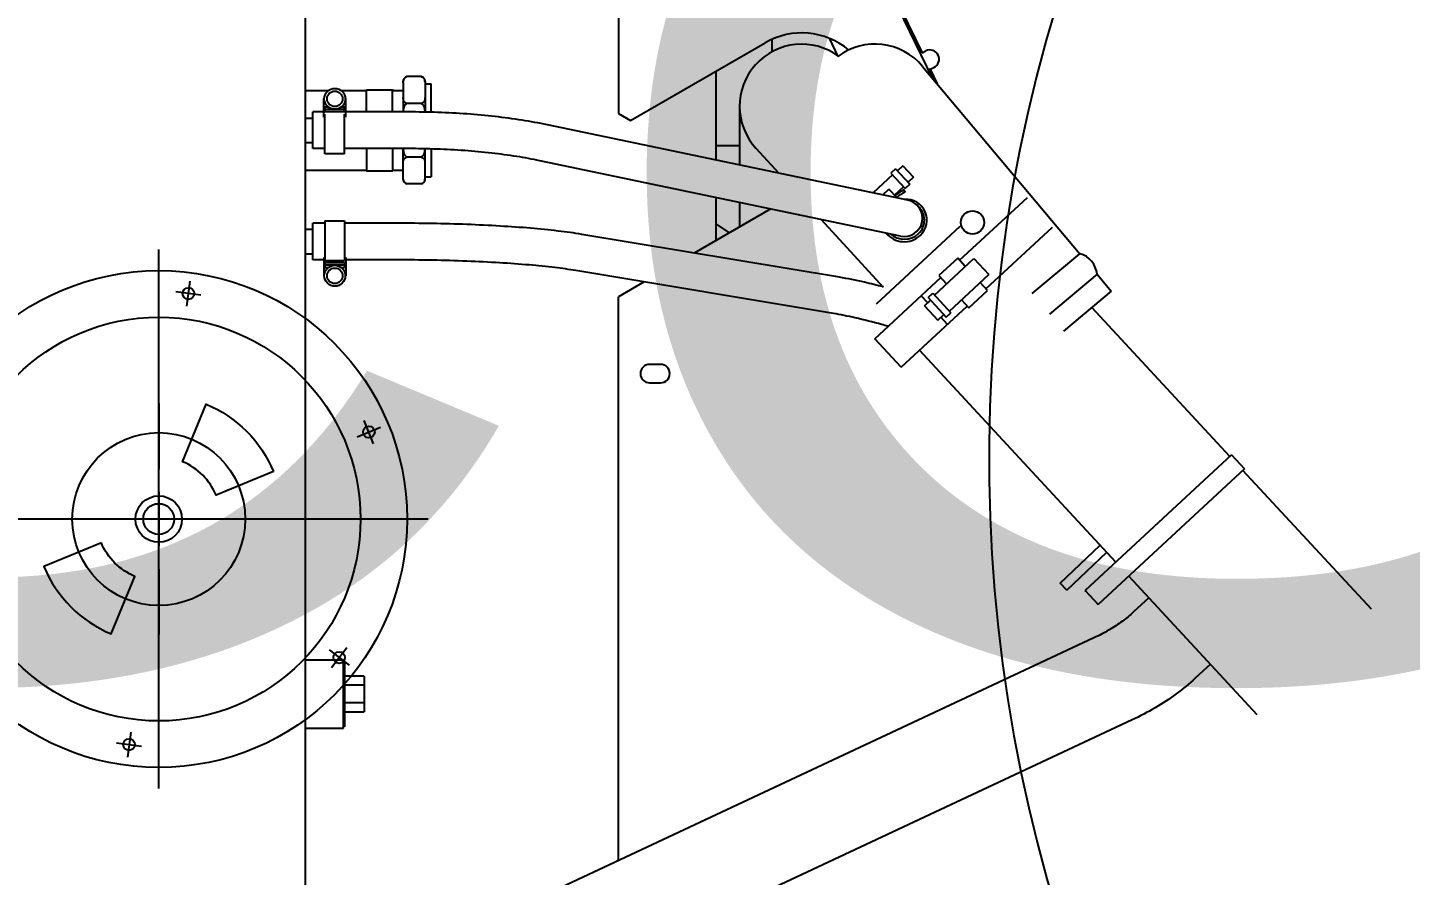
# Model space of a CAD drawing. Header units: inches. Extents: x -40190 to 0, y -3216 to 2257.
# Drawn here: x -22069.66 to -22047.39, y 310.86 to 324.51 of the extents above; entities that cross this region are included whole.
import ezdxf
from ezdxf import colors
from ezdxf.entities.mleader import LeaderData, LeaderLine
from ezdxf.enums import TextEntityAlignment as Align
from ezdxf.math import Vec2, Vec3

# ---------------------------------------------------------------- set-up
doc = ezdxf.new("R2010")
doc.units = ezdxf.units.IN
doc.header["$LTSCALE"] = 0.5
doc.header["$MEASUREMENT"] = 0
for name, color, linetype in [('A113$0$A-ANNO-TEXT', 8, 'Continuous'), ('A113$0$E-POWER-GEN', 8, 'Continuous'), ('E-Anno-Keyn', 72, 'Continuous'), ('E-Anno-Note', 6, 'Continuous'), ('M-Elect-Generator', 94, 'Continuous'), ('M-HVAC-text', 6, 'Continuous'), ('XREF', 7, 'Continuous')]:
    doc.layers.add(name, color=color, linetype=linetype)
doc.styles.add('A113$0$Arial', font='arial.ttf', dxfattribs={"height": 0.076839})
doc.styles.add('MAMEP ANNO', font='arial.ttf', dxfattribs={"height": 0.101562})
doc.styles.get("Standard").update_dxf_attribs({"font": 'simplex.shx'})

# ---------------------------------------------------------------- blocks, each defined once
blk = doc.blocks.new('Rad-Cap')
at = {"color": 0, "linetype": 'ByBlock', "lineweight": -2}
for p, q in [((0, 4.34), (0, -4.34)), ((0.452, 3.43), (0.505, 3.832)), ((0.679, 3.605), (0.277, 3.658)), ((-2.745, 2.106), (-3.067, 2.353)), ((-2.782, 2.39), (-3.029, 2.069)), ((3.461, 1.214), (3.306, 1.589)), ((3.197, 1.324), (3.571, 1.479)), ((-4.34, 0), (4.34, 0)), ((-3.197, -1.324), (-3.571, -1.479)), ((-3.461, -1.214), (-3.306, -1.589)), ((2.745, -2.106), (3.067, -2.353)), ((2.782, -2.39), (3.029, -2.069)), ((-0.452, -3.43), (-0.505, -3.832)), ((-0.679, -3.605), (-0.277, -3.658))]:
    blk.add_line(p, q, dxfattribs=at)
for points in [[(0.924, 0.383), (1.848, 0.765, 0.198912), (0.765, 1.848), (0.383, 0.924, -0.198912)], [(-1.848, -0.765), (-0.924, -0.383, 0.198912), (-0.383, -0.924), (-0.765, -1.848, -0.198912)]]:
    blk.add_lwpolyline(points, format="xyb", close=True, dxfattribs=at)
for centre, radius in [((0, 0), 4), ((0.478, 3.631), 0.0933), ((0, 0), 3.25), ((-2.906, 2.23), 0.0933), ((3.384, 1.402), 0.0933), ((-3.384, -1.402), 0.0933), ((2.906, -2.23), 0.0933), ((-0.478, -3.631), 0.0933)]:
    blk.add_circle(centre, radius, dxfattribs=at)
blk = doc.blocks.new('MLD-KeyNote')
at = {"color": 0, "linetype": 'Continuous', "transparency": 16777216}
blk.add_lwpolyline([(-0.09375, -0.09375), (0.09375, -0.09375), (0.09375, 0.09375), (-0.09375, 0.09375)], close=True, dxfattribs=at)
at = {"color": 0, "linetype": 'ByBlock', "transparency": 16777216, "style": 'MAMEP ANNO'}
blk.add_attdef('ID', text='', height=0.10156, dxfattribs=at).set_placement((0, 0), align=Align.MIDDLE_CENTER)
blk = doc.blocks.new('A113')
at = {"layer": 'A113$0$E-POWER-GEN', "lineweight": 0}
blk.add_3dface([(-22082.1462, 335.9658, 1992.7541), (-21939.9204, 335.9658, 1992.7541), (-21939.9204, 268.1658, 1992.7541), (-22082.1462, 268.1658, 1992.7541)], dxfattribs=at)
at = {"layer": 'A113$0$A-ANNO-TEXT', "lineweight": 13, "style": 'A113$0$Arial', "width": 1.246875}
blk.add_text('CONC. ', height=16, dxfattribs=at).set_placement((-22081.2124, 314.104))

msp = doc.modelspace()

# ---------------------------------------------------------------- linework, layer by layer
at = {"layer": 'M-Elect-Generator', "color": 1}
for p, q in [((-22060.149, 325.741, 0.001), (-22060.149, 323.131, 0.001)), ((-22055.089, 323.697, 0.001), (-22056.038, 325.666, 0.001)), ((-22055.963, 325.553, 0.001), (-22055.257, 324.107, 0.001)), ((-22065.189, 307.681, 0.001), (-22065.189, 325.516, 0.001)), ((-22059.952, 323.017, 0.001), (-22057.787, 324.268, 0.001)), ((-22057.671, 324.119, 0.001), (-22057.671, 324.319, 0.001)), ((-22056.751, 324.332, 0.001), (-22056.613, 324.049, 0.001)), ((-22055.257, 324.107, 0.001), (-22055.197, 324.136, 0.001)), ((-22058.574, 322.379, 0.001), (-22058.574, 323.813, 0.001)), ((-22055.249, 323.888, 0.001), (-22052.718, 320.872, 0.001)), ((-22055.128, 323.842, 0.001), (-22055.153, 323.829, 0.001)), ((-22055.128, 323.842, 0.001), (-22055.068, 323.871, 0.001)), ((-22055.128, 323.842, 0.001), (-22055.014, 323.608, 0.001)), ((-22063.614, 323.63, 0.001), (-22063.614, 323.154, 0.001)), ((-22063.323, 323.723, 0.001), (-22063.554, 323.723, 0.001)), ((-22063.263, 323.646, 0.001), (-22063.263, 323.149, 0.001)), ((-22063.263, 323.607, 0.001), (-22063.165, 323.607, 0.001)), ((-22063.165, 323.148, 0.001), (-22063.165, 323.607, 0.001)), ((-22065.189, 323.499, 0.001), (-22064.82, 323.499, 0.001)), ((-22064.893, 323.07, 0.001), (-22064.893, 323.368, 0.001)), ((-22064.893, 323.368, 0.001), (-22064.885, 323.368, 0.001)), ((-22064.613, 323.499, 0.001), (-22064.218, 323.499, 0.001)), ((-22064.547, 323.368, 0.001), (-22064.539, 323.368, 0.001)), ((-22064.539, 323.07, 0.001), (-22064.539, 323.368, 0.001)), ((-22064.218, 323.499, 0.001), (-22064.204, 323.512, 0.001)), ((-22064.204, 323.154, 0.001), (-22064.204, 323.512, 0.001)), ((-22064.204, 323.512, 0.001), (-22063.787, 323.512, 0.001)), ((-22063.787, 323.154, 0.001), (-22063.787, 323.512, 0.001)), ((-22063.787, 323.512, 0.001), (-22063.773, 323.499, 0.001)), ((-22063.773, 323.499, 0.001), (-22063.614, 323.499, 0.001)), ((-22065.071, 322.564, 0.001), (-22065.071, 323.154, 0.001)), ((-22064.893, 323.154, 0.001), (-22065.071, 323.154, 0.001)), ((-22064.874, 323.154, 0.001), (-22064.874, 323.229, 0.001)), ((-22064.816, 323.229, 0.001), (-22064.874, 323.229, 0.001)), ((-22064.559, 323.191, 0.001), (-22064.874, 323.191, 0.001)), ((-22064.559, 323.154, 0.001), (-22064.874, 323.154, 0.001)), ((-22064.874, 322.479, 0.001), (-22064.874, 323.119, 0.001)), ((-22064.559, 323.229, 0.001), (-22064.617, 323.229, 0.001)), ((-22064.559, 323.154, 0.001), (-22064.559, 323.229, 0.001)), ((-22064.559, 322.479, 0.001), (-22064.559, 323.119, 0.001)), ((-22063.533, 323.154, 0.001), (-22064.539, 323.154, 0.001)), ((-22063.323, 323.291, 0.001), (-22063.554, 323.291, 0.001)), ((-22060.149, 323.131, 0.001), (-22059.952, 323.017, 0.001)), ((-22058.196, 323.245, 0.001), (-22058.196, 322.3, 0.001)), ((-22065.189, 323.056, 0.001), (-22065.071, 323.056, 0.001)), ((-22055.486, 321.734, 0.001), (-22061.293, 322.947, 0.001)), ((-22065.189, 322.662, 0.001), (-22065.071, 322.662, 0.001)), ((-22064.874, 322.564, 0.001), (-22065.071, 322.564, 0.001)), ((-22064.559, 322.479, 0.001), (-22064.874, 322.479, 0.001)), ((-22063.533, 322.564, 0.001), (-22064.559, 322.564, 0.001)), ((-22064.204, 322.564, 0.001), (-22064.204, 322.205, 0.001)), ((-22063.787, 322.564, 0.001), (-22063.787, 322.205, 0.001)), ((-22063.614, 322.088, 0.001), (-22063.614, 322.564, 0.001)), ((-22063.263, 322.071, 0.001), (-22063.263, 322.559, 0.001)), ((-22063.165, 322.557, 0.001), (-22063.165, 322.111, 0.001)), ((-22058.574, 322.613, 0.001), (-22058.196, 322.613, 0.001)), ((-22057.933, 322.569, 0.001), (-22057.566, 322.169, 0.001)), ((-22065.189, 322.219, 0.001), (-22064.218, 322.219, 0.001)), ((-22064.218, 322.219, 0.001), (-22064.204, 322.205, 0.001)), ((-22063.787, 322.205, 0.001), (-22063.773, 322.219, 0.001)), ((-22063.773, 322.219, 0.001), (-22063.614, 322.219, 0.001)), ((-22063.323, 322.427, 0.001), (-22063.554, 322.427, 0.001)), ((-22055.607, 321.156, 0.001), (-22061.414, 322.369, 0.001)), ((-22055.684, 322.239, 0.001), (-22055.76, 322.168, 0.001)), ((-22055.684, 322.239, 0.001), (-22055.454, 321.99, 0.001)), ((-22055.568, 322.286, 0.001), (-22055.654, 322.206, 0.001)), ((-22055.568, 322.286, 0.001), (-22055.398, 322.103, 0.001)), ((-22064.204, 322.205, 0.001), (-22063.787, 322.205, 0.001)), ((-22063.614, 322.071, 0.001), (-22063.614, 322.076, 0.001)), ((-22063.323, 321.995, 0.001), (-22063.554, 321.995, 0.001)), ((-22063.263, 322.111, 0.001), (-22063.165, 322.111, 0.001)), ((-22055.733, 322.139, 0.001), (-22056.045, 321.851, 0.001)), ((-22055.76, 322.168, 0.001), (-22055.53, 321.92, 0.001)), ((-22055.454, 321.99, 0.001), (-22055.53, 321.92, 0.001)), ((-22055.398, 322.103, 0.001), (-22055.484, 322.023, 0.001)), ((-22058.574, 321.085, 0.001), (-22058.574, 321.776, 0.001)), ((-22055.892, 321.819, 0.001), (-22055.792, 321.913, 0.001)), ((-22055.66, 321.771, 0.001), (-22055.792, 321.913, 0.001)), ((-22055.557, 321.949, 0.001), (-22055.701, 321.815, 0.001)), ((-22055.53, 321.862, 0.001), (-22055.547, 321.898, 0.001)), ((-22054.654, 320.767, 0.001), (-22053.562, 321.779, 0.001)), ((-22057.695, 321.592, 0.001), (-22058.927, 320.882, 0.001)), ((-22058.196, 321.697, 0.001), (-22058.196, 321.303, 0.001)), ((-22065.071, 320.772, 0.001), (-22065.071, 321.363, 0.001)), ((-22064.874, 321.363, 0.001), (-22065.071, 321.363, 0.001)), ((-22064.874, 321.402, 0.001), (-22064.874, 320.762, 0.001)), ((-22064.874, 321.402, 0.001), (-22064.559, 321.402, 0.001)), ((-22064.559, 321.402, 0.001), (-22064.559, 320.762, 0.001)), ((-22063.72, 321.363, 0.001), (-22064.559, 321.363, 0.001)), ((-22058.362, 321.207, 0.001), (-22058.574, 321.353, 0.001)), ((-22056.883, 321.423, 0.001), (-22055.886, 320.335, 0.001)), ((-22065.189, 321.264, 0.001), (-22065.071, 321.264, 0.001)), ((-22056.589, 320.492, 0.001), (-22060.736, 321.183, 0.001)), ((-22055.992, 320.064, 0.001), (-22054.644, 321.314, 0.001)), ((-22054.229, 320.308, 0.001), (-22053.16, 321.3, 0.001)), ((-22065.189, 320.87, 0.001), (-22065.071, 320.87, 0.001)), ((-22064.893, 320.772, 0.001), (-22065.071, 320.772, 0.001)), ((-22064.893, 320.811, 0.001), (-22064.893, 320.513, 0.001)), ((-22064.874, 320.762, 0.001), (-22064.559, 320.762, 0.001)), ((-22064.874, 320.728, 0.001), (-22064.874, 320.652, 0.001)), ((-22064.874, 320.728, 0.001), (-22064.559, 320.728, 0.001)), ((-22064.874, 320.69, 0.001), (-22064.559, 320.69, 0.001)), ((-22064.874, 320.652, 0.001), (-22064.816, 320.652, 0.001)), ((-22064.617, 320.652, 0.001), (-22064.559, 320.652, 0.001)), ((-22064.559, 320.728, 0.001), (-22064.559, 320.652, 0.001)), ((-22064.539, 320.811, 0.001), (-22064.539, 320.513, 0.001)), ((-22063.72, 320.772, 0.001), (-22064.539, 320.772, 0.001)), ((-22055.06, 320.206, 0.001), (-22054.425, 320.795, 0.001)), ((-22054.684, 320.799, 0.001), (-22054.987, 320.518, 0.001)), ((-22054.562, 320.668, 0.001), (-22054.684, 320.799, 0.001)), ((-22054.425, 320.795, 0.001), (-22054.184, 320.535, 0.001)), ((-22053.484, 320.229, 0.001), (-22052.718, 320.872, 0.001)), ((-22064.885, 320.513, 0.001), (-22064.893, 320.513, 0.001)), ((-22064.539, 320.513, 0.001), (-22064.547, 320.513, 0.001)), ((-22056.686, 319.909, 0.001), (-22060.833, 320.6, 0.001)), ((-22056.018, 319.503, 0.001), (-22054.957, 320.486, 0.001)), ((-22054.987, 320.518, 0.001), (-22054.865, 320.387, 0.001)), ((-22054.819, 319.946, 0.001), (-22054.184, 320.535, 0.001)), ((-22052.44, 320.54, 0.001), (-22053.206, 319.897, 0.001)), ((-22052.44, 320.54, 0.001), (-22052.212, 320.268, 0.001)), ((-22059.732, 320.417, 0.001), (-22060.149, 320.176, 0.001)), ((-22055.162, 320.165, 0.001), (-22055.087, 320.235, 0.001)), ((-22055.087, 320.235, 0.001), (-22054.793, 319.917, 0.001)), ((-22054.506, 319.999, 0.001), (-22054.202, 320.28, 0.001)), ((-22054.202, 320.28, 0.001), (-22054.321, 320.408, 0.001)), ((-22052.212, 320.268, 0.001), (-22052.978, 319.626, 0.001)), ((-22060.149, 311.101, 0.001), (-22060.149, 320.176, 0.001)), ((-22055.593, 319.045, 0.001), (-22054.532, 320.027, 0.001)), ((-22055.168, 320.079, 0.001), (-22055.274, 320.193, 0.001)), ((-22055.22, 320.031, 0.001), (-22055.122, 320.122, 0.001)), ((-22055.22, 320.031, 0.001), (-22055.006, 319.8, 0.001)), ((-22055.162, 320.165, 0.001), (-22054.868, 319.848, 0.001)), ((-22054.625, 320.127, 0.001), (-22054.506, 319.999, 0.001)), ((-22050.301, 317.608, 0.001), (-22052.524, 320.006, 0.001)), ((-22055.006, 319.8, 0.001), (-22054.908, 319.891, 0.001)), ((-22054.849, 319.734, 0.001), (-22054.954, 319.848, 0.001)), ((-22054.868, 319.848, 0.001), (-22054.793, 319.917, 0.001)), ((-22055.593, 319.045, 0.001), (-22056.018, 319.503, 0.001)), ((-22052.138, 315.906, 0.001), (-22055.299, 319.317, 0.001)), ((-22059.47, 319.089, 0.001), (-22059.647, 319.089, 0.001)), ((-22059.647, 318.794, 0.001), (-22059.47, 318.794, 0.001)), ((-22067.551, 318.459, 0.001), (-22067.551, 317.404, 0.001)), ((-22050.274, 317.634, 0.001), (-22052.632, 315.448, 0.001)), ((-22050.274, 317.634, 0.001), (-22050.064, 317.407, 0.001)), ((-22050.064, 317.407, 0.001), (-22052.423, 315.222, 0.001)), ((-22048.023, 315.15, 0.001), (-22050.092, 317.382, 0.001)), ((-22067.551, 317.036, 0.001), (-22067.551, 316.161, 0.001)), ((-22068.356, 316.599, 0.001), (-22069.411, 316.599, 0.001)), ((-22067.114, 316.599, 0.001), (-22067.988, 316.599, 0.001)), ((-22065.691, 316.599, 0.001), (-22066.746, 316.599, 0.001)), ((-22053.035, 315.569, 0.001), (-22052.391, 316.18, 0.001)), ((-22052.926, 315.455, 0.001), (-22052.284, 316.064, 0.001)), ((-22067.551, 315.793, 0.001), (-22067.551, 314.739, 0.001)), ((-22052.926, 315.455, 0.001), (-22053.035, 315.569, 0.001)), ((-22049.859, 313.447, 0.001), (-22051.928, 315.68, 0.001)), ((-22052.632, 315.448, 0.001), (-22052.423, 315.222, 0.001)), ((-22051.605, 315.332, 0.001), (-22051.851, 315.104, 0.001)), ((-22052.491, 314.686, 0.001), (-22063.173, 309.685, 0.001)), ((-22065.169, 314.335, 0.001), (-22064.578, 314.335, 0.001)), ((-22064.578, 313.232, 0.001), (-22064.578, 314.335, 0.001)), ((-22064.559, 314.315, 0.001), (-22064.559, 313.252, 0.001)), ((-22050.615, 314.263, 0.001), (-22050.862, 314.035, 0.001)), ((-22064.244, 314.071, 0.001), (-22064.559, 314.071, 0.001)), ((-22064.244, 314.071, 0.001), (-22064.244, 313.493, 0.001)), ((-22064.244, 313.927, 0.001), (-22064.559, 313.927, 0.001)), ((-22064.244, 313.638, 0.001), (-22064.559, 313.638, 0.001)), ((-22064.559, 313.493, 0.001), (-22064.244, 313.493, 0.001)), ((-22051.874, 313.366, 0.001), (-22062.556, 308.365, 0.001)), ((-22065.169, 313.232, 0.001), (-22064.578, 313.232, 0.001))]:
    msp.add_line(p, q, dxfattribs=at)
for centre, radius in [((-22064.716, 323.365, 0.001), 0.169), ((-22064.716, 323.365, 0.001), 0.125), ((-22054.446, 321.375, 0.001), 0.187), ((-22064.716, 320.516, 0.001), 0.169), ((-22064.716, 320.516, 0.001), 0.125), ((-22067.551, 316.599, 0.001), 1.392), ((-22067.551, 316.599, 0.001), 0.374), ((-22067.551, 316.599, 0.001), 0.248)]:
    msp.add_circle(centre, radius, dxfattribs=at)
for centre, radius, start, end in [((-22029.178, 317.563, 0.001), 25, 58.8216, 52.9465), ((-22057.196, 323.245, 0.001), 1, 53.5089, 222.5), ((-22057.196, 323.245, 0.001), 1.181, 49.9887, 120), ((-22056.015, 323.245, 0.001), 1, 40, 126.7598), ((-22055.132, 324.004, 0.001), 0.148, 296, 116), ((-22063.535, 323.646, 0.001), 0.0787, 104.1509, 180), ((-22063.342, 323.646, 0.001), 0.0787, 0, 75.8491), ((-22063.535, 322.071, 0.001), 0.0787, 180, 255.8491), ((-22063.342, 322.071, 0.001), 0.0787, 284.1509, 0), ((-22055.109, 320.973, 0.001), 1.024, 115.3673, 125.0885), ((-22055.109, 320.973, 0.001), 0.984, 115.3673, 124.7771), ((-22055.546, 321.445, 0.001), 0.295, 258.2038, 78.2038), ((-22055.516, 321.412, 0.001), 0.335, 312.8249, 94.213), ((-22055.516, 321.412, 0.001), 0.295, 312.8249, 49.5406), ((-22055.546, 321.445, 0.001), 0.38, 219.4247, 312.8249), ((-22055.546, 321.445, 0.001), 0.34, 228.591, 312.8249), ((-22052.822, 320.502, 0.001), 0.384, 5.6482, 74.3518), ((-22059.647, 318.941, 0.001), 0.148, 90, 270), ((-22059.47, 318.941, 0.001), 0.148, 270, 90)]:
    msp.add_arc(centre, radius, start, end, dxfattribs=at)
for points, start_tangent, end_tangent in [([(-22063.614, 323.63, 0.001), (-22063.614, 323.64, 0.001), (-22063.613, 323.65, 0.001), (-22063.611, 323.66, 0.001), (-22063.608, 323.67, 0.001), (-22063.605, 323.678, 0.001), (-22063.601, 323.686, 0.001), (-22063.597, 323.694, 0.001), (-22063.591, 323.7, 0.001), (-22063.585, 323.707, 0.001), (-22063.576, 323.713, 0.001), (-22063.566, 323.719, 0.001), (-22063.554, 323.723, 0.001)], (0, 1), (0.969655, 0.244477)), ([(-22063.323, 323.723, 0.001), (-22063.311, 323.718, 0.001), (-22063.3, 323.713, 0.001), (-22063.292, 323.707, 0.001), (-22063.286, 323.7, 0.001), (-22063.28, 323.693, 0.001), (-22063.276, 323.686, 0.001), (-22063.272, 323.678, 0.001), (-22063.269, 323.67, 0.001), (-22063.266, 323.66, 0.001), (-22063.265, 323.65, 0.001), (-22063.264, 323.646, 0.001)], (0.969655, -0.244477), (0.097958, -0.995191)), ([(-22063.264, 323.646, 0.001), (-22063.264, 323.64, 0.001), (-22063.263, 323.63, 0.001)], (0.097958, -0.995191), (0, -1)), ([(-22063.554, 323.291, 0.001), (-22063.566, 323.294, 0.001), (-22063.575, 323.3, 0.001), (-22063.584, 323.306, 0.001), (-22063.591, 323.312, 0.001), (-22063.597, 323.32, 0.001), (-22063.602, 323.327, 0.001), (-22063.606, 323.336, 0.001), (-22063.609, 323.345, 0.001), (-22063.611, 323.354, 0.001), (-22063.613, 323.364, 0.001), (-22063.614, 323.374, 0.001), (-22063.614, 323.384, 0.001)], (-0.969655, 0.244477), (0, 1)), ([(-22063.263, 323.384, 0.001), (-22063.264, 323.374, 0.001), (-22063.264, 323.364, 0.001), (-22063.266, 323.354, 0.001), (-22063.268, 323.345, 0.001), (-22063.272, 323.336, 0.001), (-22063.276, 323.327, 0.001), (-22063.281, 323.319, 0.001), (-22063.286, 323.312, 0.001), (-22063.294, 323.305, 0.001), (-22063.302, 323.3, 0.001), (-22063.312, 323.294, 0.001), (-22063.323, 323.291, 0.001)], (0, -1), (-0.969655, -0.244477)), ([(-22063.612, 323.154, 0.001), (-22063.611, 323.165, 0.001), (-22063.609, 323.184, 0.001), (-22063.606, 323.201, 0.001), (-22063.602, 323.216, 0.001), (-22063.598, 323.229, 0.001), (-22063.593, 323.242, 0.001), (-22063.588, 323.252, 0.001), (-22063.583, 323.262, 0.001), (-22063.578, 323.27, 0.001), (-22063.572, 323.277, 0.001), (-22063.567, 323.282, 0.001), (-22063.561, 323.287, 0.001), (-22063.554, 323.291, 0.001)], (0.079937, 0.9968), (0.892902, 0.450251)), ([(-22061.293, 322.947, 0.001), (-22061.7, 323.021, 0.001), (-22062.134, 323.079, 0.001), (-22062.588, 323.121, 0.001), (-22063.057, 323.146, 0.001), (-22063.533, 323.154, 0.001)], (-0.978881, 0.204432), (-1, 0)), ([(-22063.323, 323.291, 0.001), (-22063.316, 323.287, 0.001), (-22063.31, 323.282, 0.001), (-22063.305, 323.277, 0.001), (-22063.299, 323.27, 0.001), (-22063.294, 323.262, 0.001), (-22063.289, 323.253, 0.001), (-22063.284, 323.242, 0.001), (-22063.279, 323.23, 0.001), (-22063.275, 323.216, 0.001), (-22063.272, 323.201, 0.001), (-22063.269, 323.185, 0.001), (-22063.266, 323.166, 0.001), (-22063.265, 323.149, 0.001)], (0.892902, -0.450251), (0.070424, -0.997517)), ([(-22063.554, 322.427, 0.001), (-22063.565, 322.434, 0.001), (-22063.574, 322.443, 0.001), (-22063.582, 322.454, 0.001), (-22063.588, 322.465, 0.001), (-22063.594, 322.476, 0.001), (-22063.598, 322.489, 0.001), (-22063.602, 322.502, 0.001), (-22063.605, 322.516, 0.001), (-22063.608, 322.533, 0.001), (-22063.611, 322.551, 0.001), (-22063.612, 322.564, 0.001)], (-0.892902, 0.450251), (-0.079933, 0.9968)), ([(-22061.414, 322.369, 0.001), (-22061.784, 322.436, 0.001), (-22062.189, 322.491, 0.001), (-22062.622, 322.531, 0.001), (-22063.073, 322.555, 0.001), (-22063.533, 322.564, 0.001)], (-0.978881, 0.204432), (-1, 0)), ([(-22063.266, 322.559, 0.001), (-22063.266, 322.552, 0.001), (-22063.269, 322.533, 0.001), (-22063.272, 322.516, 0.001), (-22063.275, 322.502, 0.001), (-22063.279, 322.488, 0.001), (-22063.284, 322.476, 0.001), (-22063.289, 322.465, 0.001), (-22063.295, 322.453, 0.001), (-22063.303, 322.443, 0.001), (-22063.312, 322.434, 0.001), (-22063.323, 322.427, 0.001)], (-0.089988, -0.995943), (-0.892902, -0.450251)), ([(-22063.614, 322.334, 0.001), (-22063.614, 322.344, 0.001), (-22063.613, 322.354, 0.001), (-22063.611, 322.365, 0.001), (-22063.608, 322.374, 0.001), (-22063.605, 322.384, 0.001), (-22063.6, 322.393, 0.001), (-22063.594, 322.402, 0.001), (-22063.586, 322.41, 0.001), (-22063.576, 322.417, 0.001), (-22063.566, 322.423, 0.001), (-22063.554, 322.427, 0.001)], (0, 1), (0.969655, 0.244477)), ([(-22063.323, 322.427, 0.001), (-22063.311, 322.423, 0.001), (-22063.301, 322.417, 0.001), (-22063.291, 322.41, 0.001), (-22063.283, 322.402, 0.001), (-22063.277, 322.393, 0.001), (-22063.272, 322.384, 0.001), (-22063.269, 322.374, 0.001), (-22063.266, 322.364, 0.001), (-22063.265, 322.354, 0.001), (-22063.264, 322.344, 0.001), (-22063.263, 322.334, 0.001)], (0.969655, -0.244477), (0, -1)), ([(-22063.614, 322.078, 0.001), (-22063.614, 322.088, 0.001)], (-0.057424, 0.99835), (0, 1)), ([(-22063.613, 322.071, 0.001), (-22063.614, 322.078, 0.001)], (-0.09795, 0.995191), (-0.057424, 0.99835)), ([(-22063.613, 322.067, 0.001), (-22063.613, 322.071, 0.001)], (-0.128694, 0.991684), (-0.09795, 0.995191)), ([(-22063.581, 322.007, 0.001), (-22063.585, 322.011, 0.001), (-22063.591, 322.017, 0.001), (-22063.597, 322.024, 0.001), (-22063.601, 322.031, 0.001), (-22063.605, 322.039, 0.001), (-22063.608, 322.047, 0.001), (-22063.611, 322.057, 0.001), (-22063.613, 322.067, 0.001)], (-0.801929, 0.597419), (-0.128694, 0.991684)), ([(-22063.573, 322.003, 0.001), (-22063.576, 322.005, 0.001), (-22063.581, 322.007, 0.001)], (-0.868038, 0.496498), (-0.801929, 0.597419)), ([(-22063.569, 322, 0.001), (-22063.573, 322.003, 0.001)], (-0.901505, 0.432768), (-0.868038, 0.496498)), ([(-22063.554, 321.995, 0.001), (-22063.566, 321.999, 0.001), (-22063.569, 322, 0.001)], (-0.969655, 0.244477), (-0.901505, 0.432768)), ([(-22063.309, 322, 0.001), (-22063.311, 321.999, 0.001), (-22063.323, 321.995, 0.001)], (-0.901601, -0.432569), (-0.969655, -0.244477)), ([(-22063.304, 322.003, 0.001), (-22063.309, 322, 0.001)], (-0.868483, -0.49572), (-0.901601, -0.432569)), ([(-22063.296, 322.008, 0.001), (-22063.301, 322.004, 0.001), (-22063.304, 322.003, 0.001)], (-0.801609, -0.597849), (-0.868483, -0.49572)), ([(-22063.265, 322.067, 0.001), (-22063.266, 322.057, 0.001), (-22063.269, 322.048, 0.001), (-22063.272, 322.039, 0.001), (-22063.276, 322.031, 0.001), (-22063.281, 322.024, 0.001), (-22063.286, 322.017, 0.001), (-22063.293, 322.011, 0.001), (-22063.296, 322.008, 0.001)], (-0.126493, -0.991968), (-0.801609, -0.597849)), ([(-22063.264, 322.071, 0.001), (-22063.265, 322.067, 0.001)], (-0.09796, -0.99519), (-0.126493, -0.991968)), ([(-22063.263, 322.088, 0.001), (-22063.264, 322.078, 0.001)], (0, -1), (-0.056631, -0.998395)), ([(-22063.264, 322.078, 0.001), (-22063.264, 322.071, 0.001)], (-0.056631, -0.998395), (-0.09796, -0.99519)), ([(-22060.736, 321.183, 0.001), (-22061.12, 321.237, 0.001), (-22061.562, 321.281, 0.001), (-22062.054, 321.316, 0.001), (-22062.587, 321.342, 0.001), (-22063.146, 321.357, 0.001), (-22063.72, 321.363, 0.001)], (-0.986394, 0.164399), (-1, 0)), ([(-22060.833, 320.6, 0.001), (-22061.17, 320.648, 0.001), (-22061.584, 320.69, 0.001), (-22062.062, 320.725, 0.001), (-22062.587, 320.751, 0.001), (-22063.145, 320.767, 0.001), (-22063.72, 320.772, 0.001)], (-0.986394, 0.164399), (-1, 0)), ([(-22055.885, 320.337, 0.001), (-22056.186, 320.411, 0.001), (-22056.589, 320.492, 0.001)], (-0.967683, 0.25217), (-0.986394, 0.164399)), ([(-22055.803, 319.703, 0.001), (-22055.909, 319.732, 0.001), (-22056.337, 319.839, 0.001), (-22056.686, 319.909, 0.001)], (-0.962868, 0.269974), (-0.986394, 0.164399)), ([(-22052.618, 315.435, 0.001), (-22052.636, 315.437, 0.001)], (-0.982165, 0.18802), (-1, 0)), ([(-22051.851, 315.104, 0.001), (-22052.031, 314.956, 0.001), (-22052.246, 314.815, 0.001), (-22052.491, 314.686, 0.001)], (-0.733994, -0.679156), (-0.905663, -0.423997)), ([(-22050.862, 314.035, 0.001), (-22051.166, 313.784, 0.001), (-22051.506, 313.56, 0.001), (-22051.874, 313.366, 0.001)], (-0.733994, -0.679156), (-0.905663, -0.423997))]:
    msp.add_spline(points, degree=3, dxfattribs=dict(at, start_tangent=start_tangent, end_tangent=end_tangent))

# ---------------------------------------------------------------- block references
at = {"layer": 'M-Elect-Generator', "color": 1, "rotation": 180}
msp.add_blockref('Rad-Cap', (-22067.551, 316.599, 0.001), dxfattribs=at)
at = {"layer": 'XREF'}
msp.add_blockref('A113', (0.075, 0), dxfattribs=at)

# ---------------------------------------------------------------- leaders
at = {"layer": 'E-Anno-Keyn'}
ml = msp.add_multileader_block('Standard', dxfattribs=at)
ml.set_content('MLD-KeyNote', color=256, scale=96)
ml.set_attribute('ID', '18', width=0)
ml.set_leader_properties(color=256, linetype='Continuous')
ml.build(insert=Vec2(0, 0))
ml.multileader.update_dxf_attribs({"has_dogleg": 0, "text_left_attachment_type": 2, "text_right_attachment_type": 2, "dogleg_length": 3.844, "arrow_head_size": 12, "scale": 96})
ctx = ml.context
ctx.base_point, ctx.scale, ctx.char_height, ctx.arrow_head_size, ctx.landing_gap_size, ctx.plane_origin = Vec3(-23166.119, 1004.809), 96, 737.28, 12, 384, Vec3(-23254.357, 947.575)
ctx.left_attachment, ctx.right_attachment = 2, 2
notes = []
notes.append((ctx, [(0, (0, 0, 0), (0, 0), (1, 0), 1, [])]))
ctx.block.insert = Vec3(-23157.119, 1004.809)
ml = msp.add_multileader_block('Standard', dxfattribs=at)
ml.set_content('MLD-KeyNote', color=256, scale=96)
ml.set_attribute('ID', '18', width=0)
ml.set_leader_properties(color=256, linetype='Continuous')
ml.build(insert=Vec2(0, 0))
ml.multileader.update_dxf_attribs({"has_dogleg": 0, "text_left_attachment_type": 2, "text_right_attachment_type": 2, "dogleg_length": 3.844, "arrow_head_size": 12, "scale": 96})
ctx = ml.context
ctx.base_point, ctx.scale, ctx.char_height, ctx.arrow_head_size, ctx.landing_gap_size, ctx.plane_origin = Vec3(-22208.475, 994.86), 96, 737.28, 12, 384, Vec3(-22296.713, 937.626)
ctx.left_attachment, ctx.right_attachment = 2, 2
notes.append((ctx, [(0, (0, 0, 0), (0, 0), (1, 0), 1, [])]))
ctx.block.insert = Vec3(-22199.475, 994.86)
ml = msp.add_multileader_block('Standard', dxfattribs=at)
ml.set_content('MLD-KeyNote', color=(89, 89, 89), scale=96)
ml.set_attribute('ID', '8', width=0)
ml.set_leader_properties(color=256, linetype='Continuous')
ml.build(insert=Vec2(0, 0))
ml.multileader.update_dxf_attribs({"has_dogleg": 0, "text_left_attachment_type": 2, "text_right_attachment_type": 2, "dogleg_length": 3.844, "arrow_head_size": 12, "scale": 96})
ctx = ml.context
ctx.base_point, ctx.scale, ctx.char_height, ctx.arrow_head_size, ctx.landing_gap_size, ctx.plane_origin = Vec3(-23073.723, 986.388), 96, 737.28, 12, 384, Vec3(-23174.971, 930.501)
ctx.left_attachment, ctx.right_attachment = 2, 2
notes.append((ctx, [(0, (0, 0, 0), (0, 0), (1, 0), 1, [])]))
ctx.block.insert = Vec3(-23064.723, 986.388)
ml = msp.add_multileader_block('Standard', dxfattribs=at)
ml.set_content('MLD-KeyNote', color=(89, 89, 89), scale=96)
ml.set_attribute('ID', '8', width=0)
ml.set_leader_properties(color=256, linetype='Continuous')
ml.build(insert=Vec2(0, 0))
ml.multileader.update_dxf_attribs({"has_dogleg": 0, "text_left_attachment_type": 2, "text_right_attachment_type": 2, "dogleg_length": 3.844, "arrow_head_size": 12, "scale": 96})
ctx = ml.context
ctx.base_point, ctx.scale, ctx.char_height, ctx.arrow_head_size, ctx.landing_gap_size, ctx.plane_origin = Vec3(-22400.967, 910.122), 96, 737.28, 12, 384, Vec3(-22502.215, 854.235)
ctx.left_attachment, ctx.right_attachment = 2, 2
notes.append((ctx, [(0, (0, 0, 0), (0, 0), (1, 0), 1, [])]))
ctx.block.insert = Vec3(-22391.967, 910.122)
ml = msp.add_multileader_block('Standard', dxfattribs=at)
ml.set_content('MLD-KeyNote', color=(89, 89, 89), scale=96)
ml.set_attribute('ID', '8', width=0)
ml.set_leader_properties(color=256, linetype='Continuous')
ml.build(insert=Vec2(0, 0))
ml.multileader.update_dxf_attribs({"has_dogleg": 0, "text_left_attachment_type": 2, "text_right_attachment_type": 2, "dogleg_length": 3.844, "arrow_head_size": 12, "scale": 96})
ctx = ml.context
ctx.base_point, ctx.scale, ctx.char_height, ctx.arrow_head_size, ctx.landing_gap_size, ctx.plane_origin = Vec3(-22801.971, 603.734), 96, 737.28, 12, 384, Vec3(-22903.219, 547.847)
ctx.left_attachment, ctx.right_attachment = 2, 2
notes.append((ctx, [(0, (0, 0, 0), (0, 0), (1, 0), 1, [])]))
ctx.block.insert = Vec3(-22792.971, 603.734)
ml = msp.add_multileader_block('Standard', dxfattribs=at)
ml.set_content('MLD-KeyNote', color=(89, 89, 89), scale=96)
ml.set_attribute('ID', '8', width=0)
ml.set_leader_properties(color=256, linetype='Continuous')
ml.build(insert=Vec2(0, 0))
ml.multileader.update_dxf_attribs({"has_dogleg": 0, "text_left_attachment_type": 2, "text_right_attachment_type": 2, "dogleg_length": 3.844, "arrow_head_size": 12, "scale": 96})
ctx = ml.context
ctx.base_point, ctx.scale, ctx.char_height, ctx.arrow_head_size, ctx.landing_gap_size, ctx.plane_origin = Vec3(-22251.946, 584.115), 96, 737.28, 12, 384, Vec3(-22353.193, 528.228)
ctx.left_attachment, ctx.right_attachment = 2, 2
notes.append((ctx, [(0, (0, 0, 0), (0, 0), (1, 0), 1, [])]))
ctx.block.insert = Vec3(-22242.946, 584.115)
at = {"layer": 'E-Anno-Note'}
ml = msp.add_multileader_mtext('Standard', dxfattribs=at)
ml.set_content('HEAT TRACE FOR \\PATRIUM GUTTERS', color=(89, 89, 89), style='MAMEP ANNO')
ml.set_leader_properties(color=256, linetype='Continuous')
ml.build(insert=Vec2(0, 0))
ml.multileader.update_dxf_attribs({"has_dogleg": 0, "text_right_attachment_type": 3, "dogleg_length": 3.844, "arrow_head_size": 12, "scale": 96})
ctx = ml.context
ctx.base_point, ctx.scale, ctx.char_height, ctx.arrow_head_size, ctx.landing_gap_size, ctx.plane_origin = Vec3(-23030.776, 582.74), 96, 7.68, 12, 3.75, Vec3(-22941.287, 600.993)
ctx.right_attachment = 3
notes.append((ctx, [(0, (0, 0, 0), (0, 0), (1, 0), 1, [])]))
ctx.mtext.insert, ctx.mtext.flow_direction = Vec3(-23027.026, 586.645), 5
at = {"layer": 'M-HVAC-text'}
ml = msp.add_multileader_block('Standard', dxfattribs=at)
ml.set_content('MLD-KeyNote', color=(89, 89, 89), scale=96)
ml.set_attribute('ID', '15', width=0)
ml.set_leader_properties(color=256, linetype='Continuous')
ml.build(insert=Vec2(0, 0))
ml.multileader.update_dxf_attribs({"has_dogleg": 0, "text_left_attachment_type": 2, "text_right_attachment_type": 2, "dogleg_length": 3.844, "arrow_head_size": 12, "scale": 96})
ctx = ml.context
ctx.base_point, ctx.scale, ctx.char_height, ctx.arrow_head_size, ctx.landing_gap_size, ctx.plane_origin = Vec3(-22893.337, 1357.489), 96, 737.28, 12, 384, Vec3(-22994.585, 1301.602)
ctx.left_attachment, ctx.right_attachment = 2, 2
notes.append((ctx, [(0, (0, 0, 0), (0, 0), (1, 0), 1, [])]))
ctx.block.insert = Vec3(-22884.337, 1357.489)
ml = msp.add_multileader_block('Standard', dxfattribs=at)
ml.set_content('MLD-KeyNote', color=(89, 89, 89), scale=96)
ml.set_attribute('ID', '15', width=0)
ml.set_leader_properties(color=256, linetype='Continuous')
ml.build(insert=Vec2(0, 0))
ml.multileader.update_dxf_attribs({"has_dogleg": 0, "text_left_attachment_type": 2, "text_right_attachment_type": 2, "dogleg_length": 3.844, "arrow_head_size": 12, "scale": 96})
ctx = ml.context
ctx.base_point, ctx.scale, ctx.char_height, ctx.arrow_head_size, ctx.landing_gap_size, ctx.plane_origin = Vec3(-22532.383, 1345.396), 96, 737.28, 12, 384, Vec3(-22633.631, 1289.509)
ctx.left_attachment, ctx.right_attachment = 2, 2
notes.append((ctx, [(0, (0, 0, 0), (0, 0), (1, 0), 1, [])]))
ctx.block.insert = Vec3(-22523.383, 1345.396)
ml = msp.add_multileader_block('Standard', dxfattribs=at)
ml.set_content('MLD-KeyNote', color=(89, 89, 89), scale=96)
ml.set_attribute('ID', '15', width=0)
ml.set_leader_properties(color=256, linetype='Continuous')
ml.build(insert=Vec2(0, 0))
ml.multileader.update_dxf_attribs({"has_dogleg": 0, "text_left_attachment_type": 2, "text_right_attachment_type": 2, "dogleg_length": 3.844, "arrow_head_size": 12, "scale": 96})
ctx = ml.context
ctx.base_point, ctx.scale, ctx.char_height, ctx.arrow_head_size, ctx.landing_gap_size, ctx.plane_origin = Vec3(-22132.245, 1344.981), 96, 737.28, 12, 384, Vec3(-22233.493, 1289.094)
ctx.left_attachment, ctx.right_attachment = 2, 2
notes.append((ctx, [(0, (0, 0, 0), (0, 0), (1, 0), 1, [])]))
ctx.block.insert = Vec3(-22123.245, 1344.981)
ml = msp.add_multileader_block('Standard', dxfattribs=at)
ml.set_content('MLD-KeyNote', color=(89, 89, 89), scale=96)
ml.set_attribute('ID', '15', width=0)
ml.set_leader_properties(color=256, linetype='Continuous')
ml.build(insert=Vec2(0, 0))
ml.multileader.update_dxf_attribs({"has_dogleg": 0, "text_left_attachment_type": 2, "text_right_attachment_type": 2, "dogleg_length": 3.844, "arrow_head_size": 12, "scale": 96})
ctx = ml.context
ctx.base_point, ctx.scale, ctx.char_height, ctx.arrow_head_size, ctx.landing_gap_size, ctx.plane_origin = Vec3(-22733.748, 1113.309), 96, 737.28, 12, 384, Vec3(-22834.996, 1057.423)
ctx.left_attachment, ctx.right_attachment = 2, 2
notes.append((ctx, [(0, (0, 0, 0), (0, 0), (1, 0), 1, [])]))
ctx.block.insert = Vec3(-22724.748, 1113.309)
for ctx, leaders in notes:
    for number, flags, end, landing, length, lines in leaders:
        leader = LeaderData()
        leader.index, (leader.has_last_leader_line, leader.has_dogleg_vector, leader.attachment_direction) = number, flags
        leader.last_leader_point, leader.dogleg_vector, leader.dogleg_length = Vec3(end), Vec3(landing), length
        for number, points, colour, breaks in lines:
            line = LeaderLine()
            line.index, line.vertices, line.color, line.breaks = number, Vec3.list(points), colors.encode_raw_color(colour), breaks
            leader.lines.append(line)
        ctx.leaders.append(leader)

doc.saveas('drawing.dxf')
